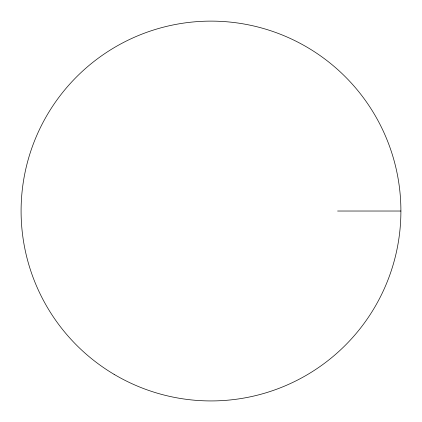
<?xml version="1.0" encoding="UTF-8"?>
<svg xmlns="http://www.w3.org/2000/svg" width="422" height="422" viewBox="0 0 422 422"><rect width="100%" height="100%" fill="white"/><g stroke="black" fill="none" stroke-linecap="round" stroke-linejoin="round"><path stroke-width="0.63" d="M337.6 211.026L400.9 211.026M114.135 374.372A189.905 189.905 0 0 0 400.889 213.237A189.905 189.905 0 0 0 117.96 45.471A189.905 189.905 0 0 0 114.135 374.372"/></g></svg>
